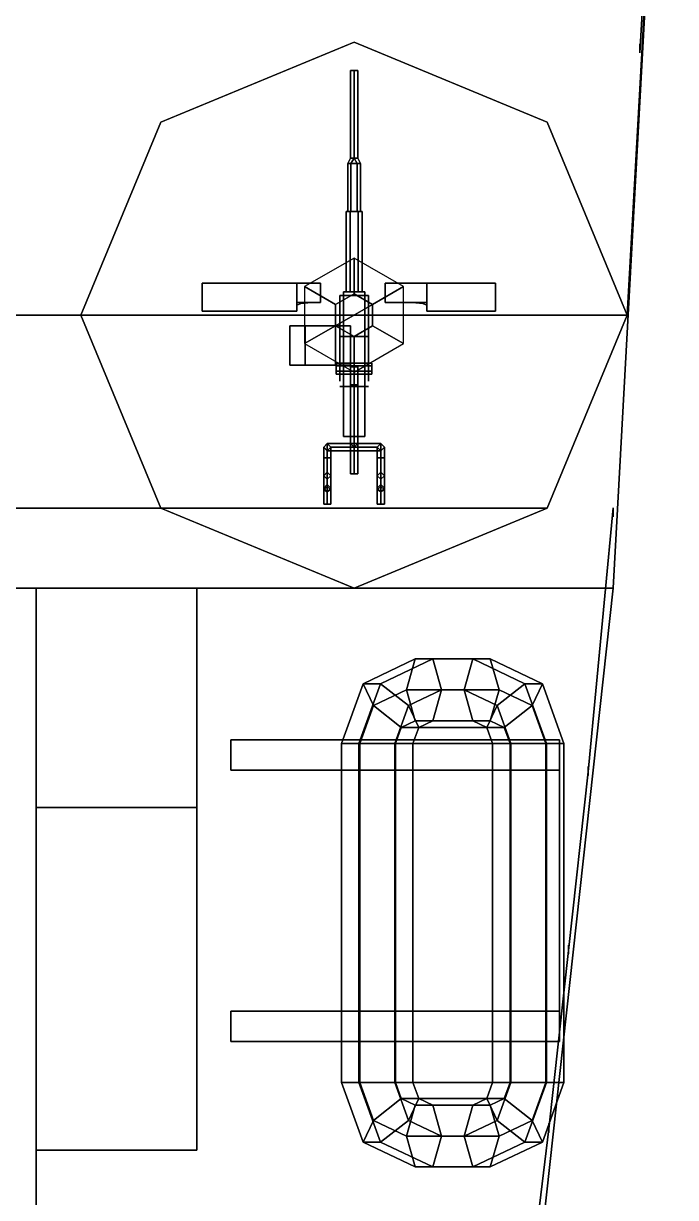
# Model space of a CAD drawing. Header units: millimetres. Extents: x -3.6 to 3.6, y -24.4 to 42.3.
# Drawn here: x -0.07 to 3.58, y -17.62 to -11.05 of the extents above; entities that cross this region are included whole.
import ezdxf

# ---------------------------------------------------------------- set-up
doc = ezdxf.new("R2010")
doc.units = ezdxf.units.MM
for name, color, linetype in [('boats', 1, 'Continuous'), ('gun', 1, 'Continuous'), ('railings', 6, 'Continuous'), ('sleeve', 5, 'Continuous'), ('turret', 2, 'Continuous')]:
    doc.layers.add(name, color=color, linetype=linetype)

msp = doc.modelspace()

# ---------------------------------------------------------------- linework, layer by layer
for points in [[(3.23, -14.21, -1.44), (-3.23, -14.21, -1.44), (-3.58, -7.84, -1.9), (3.58, -7.84, -1.9)], [(-3.58, -7.84, 4.07), (-3.31, -12.68, 4.07), (3.31, -12.68, 4.07), (3.58, -7.84, 4.07)], [(3.58, -7.84, 1.68), (3.23, -14.21, 1.68), (3.23, -14.21, -1.44), (3.58, -7.84, -1.9)], [(3.31, -12.68, 4.07), (3.3141, -12.68, 1.68), (3.58, -7.84, 1.68), (3.58, -7.84, 4.07)], [(1.78, -11.15, 4.07), (0.6981, -11.5981, 4.07), (0.6981, -11.5981, 5.07), (1.78, -11.15, 5.07)], [(0.6981, -11.5981, 4.07), (1.78, -11.15, 4.07), (1.78, -11.15, 5.07), (0.6981, -11.5981, 5.07)], [(2.8619, -11.5981, 4.07), (1.78, -11.15, 4.07), (1.78, -11.15, 5.07), (2.8619, -11.5981, 5.07)], [(1.78, -11.15, 4.07), (2.8619, -11.5981, 4.07), (2.8619, -11.5981, 5.07), (1.78, -11.15, 5.07)], [(0.6981, -11.5981, 4.07), (0.25, -12.68, 4.07), (0.25, -12.68, 5.07), (0.6981, -11.5981, 5.07)], [(0.25, -12.68, 4.07), (0.6981, -11.5981, 4.07), (0.6981, -11.5981, 5.07), (0.25, -12.68, 5.07)], [(3.31, -12.68, 4.07), (2.8619, -11.5981, 4.07), (2.8619, -11.5981, 5.07), (3.31, -12.68, 5.07)], [(2.8619, -11.5981, 4.07), (3.31, -12.68, 4.07), (3.31, -12.68, 5.07), (2.8619, -11.5981, 5.07)], [(1.6761, -12.62, 5.31), (1.78, -12.56, 5.31), (1.78, -12.36, 4.07), (1.5029, -12.52, 4.07)], [(1.78, -12.56, 5.31), (1.8839, -12.62, 5.31), (2.0571, -12.52, 4.07), (1.78, -12.36, 4.07)], [(1.6761, -12.74, 5.31), (1.6761, -12.62, 5.31), (1.5029, -12.52, 4.07), (1.5029, -12.84, 4.07)], [(1.8839, -12.62, 5.31), (1.8839, -12.74, 5.31), (2.0571, -12.84, 4.07), (2.0571, -12.52, 4.07)], [(-3.3141, -12.68, 1.68), (-3.23, -14.21, 1.68), (3.23, -14.21, 1.68), (3.3141, -12.68, 1.68)], [(-3.31, -12.68, 4.07), (-2.8619, -13.7619, 4.07), (2.8619, -13.7619, 4.07), (3.31, -12.68, 4.07)], [(0.6981, -13.7619, 4.07), (0.25, -12.68, 4.07), (0.25, -12.68, 5.07), (0.6981, -13.7619, 5.07)], [(0.25, -12.68, 4.07), (0.6981, -13.7619, 4.07), (0.6981, -13.7619, 5.07), (0.25, -12.68, 5.07)], [(3.31, -12.68, 1.68), (2.8619, -13.7619, 1.68), (2.8619, -13.7619, 5.07), (3.31, -12.68, 5.07)], [(2.8619, -13.7619, 1.68), (3.31, -12.68, 1.68), (3.31, -12.68, 5.07), (2.8619, -13.7619, 5.07)], [(1.78, -12.8, 5.31), (1.6761, -12.74, 5.31), (1.5029, -12.84, 4.07), (1.78, -13, 4.07)], [(1.8839, -12.74, 5.31), (1.78, -12.8, 5.31), (1.78, -13, 4.07), (2.0571, -12.84, 4.07)], [(-2.8619, -13.7619, 4.07), (-1.78, -14.21, 4.07), (1.78, -14.21, 4.07), (2.8619, -13.7619, 4.07)], [(1.78, -14.21, 4.07), (0.6981, -13.7619, 4.07), (0.6981, -13.7619, 5.07), (1.78, -14.21, 5.07)], [(0.6981, -13.7619, 4.07), (1.78, -14.21, 4.07), (1.78, -14.21, 5.07), (0.6981, -13.7619, 5.07)], [(2.8619, -13.7619, 1.68), (1.78, -14.21, 1.68), (1.78, -14.21, 5.07), (2.8619, -13.7619, 5.07)], [(1.78, -14.21, 1.68), (2.8619, -13.7619, 1.68), (2.8619, -13.7619, 5.07), (1.78, -14.21, 5.07)], [(-3.23, -14.21, 1.68), (-2.82, -17.95, 1.68), (2.82, -17.95, 1.68), (3.23, -14.21, 1.68)], [(0, -17.95, -1.04), (-2.82, -17.95, -0.71), (-3.23, -14.21, -1.44), (0, -14.21, -1.44)], [(-1.78, -14.21, 4.07), (-1.78, -14.21, 1.68), (1.78, -14.21, 1.68), (1.78, -14.21, 4.07)], [(2.82, -17.95, -0.71), (0, -17.95, -1.04), (0, -14.21, -1.44), (3.23, -14.21, -1.44)], [(0.9, -14.21, 4.07), (0.9, -15.44, 4.07), (0, -15.44, 4.07), (0, -14.21, 4.07)], [(0, -14.21, 4.07), (0, -15.44, 4.07), (0.9, -15.44, 4.07), (0.9, -14.21, 4.07)], [(3.23, -14.21, 1.68), (2.82, -17.95, 1.68), (2.82, -17.95, -0.71), (3.23, -14.21, -1.44)], [(2.93, -15.06, 4.07), (2.93, -15.23, 4.07), (1.09, -15.23, 5.09), (1.09, -15.06, 5.09)], [(1.09, -15.06, 5.09), (1.09, -15.23, 5.09), (2.93, -15.23, 4.07), (2.93, -15.06, 4.07)], [(1.09, -15.06, 5.09), (1.09, -15.23, 5.09), (1.09, -15.23, 1.68), (1.09, -15.06, 1.68)], [(1.09, -15.06, 1.68), (1.09, -15.23, 1.68), (1.09, -15.23, 5.09), (1.09, -15.06, 5.09)], [(2.93, -15.06, 4.07), (2.93, -15.23, 4.07), (2.93, -15.23, 1.68), (2.93, -15.06, 1.68)], [(2.93, -15.06, 1.68), (2.93, -15.23, 1.68), (2.93, -15.23, 4.07), (2.93, -15.06, 4.07)], [(2.93, -16.58, 3.9), (2.93, -16.58, 4.07), (2.93, -15.23, 4.07), (2.93, -15.23, 3.9)], [(2.93, -15.23, 3.9), (2.93, -15.23, 4.07), (2.93, -16.58, 4.07), (2.93, -16.58, 3.9)], [(0.9, -15.44, 4.07), (0.9, -17.36, 1.68), (0, -17.36, 1.68), (0, -15.44, 4.07)], [(0, -15.44, 4.07), (0, -17.36, 1.68), (0.9, -17.36, 1.68), (0.9, -15.44, 4.07)], [(1.09, -16.58, 1.68), (1.09, -16.75, 1.68), (1.09, -16.75, 5.09), (1.09, -16.58, 5.09)], [(1.09, -16.58, 5.09), (1.09, -16.75, 5.09), (1.09, -16.75, 1.68), (1.09, -16.58, 1.68)], [(1.09, -16.58, 5.09), (1.09, -16.75, 5.09), (2.93, -16.75, 4.07), (2.93, -16.58, 4.07)], [(2.93, -16.58, 4.07), (2.93, -16.75, 4.07), (1.09, -16.75, 5.09), (1.09, -16.58, 5.09)], [(2.93, -16.58, 1.68), (2.93, -16.75, 1.68), (2.93, -16.75, 4.07), (2.93, -16.58, 4.07)], [(2.93, -16.58, 4.07), (2.93, -16.75, 4.07), (2.93, -16.75, 1.68), (2.93, -16.58, 1.68)]]:
    msp.add_3dface(points)
at = {"layer": 'boats'}
for points in [[(1.8883, -14.8679, 4.655), (1.8304, -14.7454, 4.8022), (2.1223, -14.6068, 4.6385), (2.0733, -14.78, 4.5512)], [(1.8304, -14.7454, 4.8022), (1.9283, -14.7454, 4.9766), (2.2201, -14.6068, 4.8129), (2.1223, -14.6068, 4.6385)], [(1.9283, -14.7454, 4.9766), (2.084, -14.8679, 5.0039), (2.269, -14.78, 4.9001), (2.2201, -14.6068, 4.8129)], [(2.0733, -14.78, 4.5512), (2.1223, -14.6068, 4.6385), (2.445, -14.6068, 4.4574), (2.396, -14.78, 4.3702)], [(2.1223, -14.6068, 4.6385), (2.2201, -14.6068, 4.8129), (2.5428, -14.6068, 4.6319), (2.445, -14.6068, 4.4574)], [(2.2201, -14.6068, 4.8129), (2.269, -14.78, 4.9001), (2.5917, -14.78, 4.7191), (2.5428, -14.6068, 4.6319)], [(2.396, -14.78, 4.3702), (2.445, -14.6068, 4.4574), (2.7368, -14.7454, 4.2937), (2.5811, -14.8679, 4.2665)], [(2.445, -14.6068, 4.4574), (2.5428, -14.6068, 4.6319), (2.8346, -14.7454, 4.4682), (2.7368, -14.7454, 4.2937)], [(2.5428, -14.6068, 4.6319), (2.5917, -14.78, 4.7191), (2.7767, -14.8679, 4.6153), (2.8346, -14.7454, 4.4682)], [(1.8117, -15.08, 4.698), (1.7096, -15.08, 4.87), (1.8304, -14.7454, 4.8022), (1.8883, -14.8679, 4.655)], [(1.7096, -15.08, 4.87), (1.8074, -15.08, 5.0444), (1.9283, -14.7454, 4.9766), (1.8304, -14.7454, 4.8022)], [(1.8074, -15.08, 5.0444), (2.0074, -15.08, 5.0469), (2.084, -14.8679, 5.0039), (1.9283, -14.7454, 4.9766)], [(2.0441, -14.9903, 4.6823), (1.8883, -14.8679, 4.655), (2.0733, -14.78, 4.5512), (2.1223, -14.9532, 4.6385)], [(2.1223, -14.9532, 4.6385), (2.0733, -14.78, 4.5512), (2.396, -14.78, 4.3702), (2.445, -14.9532, 4.4574)], [(2.084, -14.8679, 5.0039), (2.1419, -14.9903, 4.8568), (2.2201, -14.9532, 4.8129), (2.269, -14.78, 4.9001)], [(2.269, -14.78, 4.9001), (2.2201, -14.9532, 4.8129), (2.5428, -14.9532, 4.6319), (2.5917, -14.78, 4.7191)], [(2.445, -14.9532, 4.4574), (2.396, -14.78, 4.3702), (2.5811, -14.8679, 4.2665), (2.5232, -14.9903, 4.4136)], [(2.5917, -14.78, 4.7191), (2.5428, -14.9532, 4.6319), (2.621, -14.9903, 4.588), (2.7767, -14.8679, 4.6153)], [(2.5811, -14.8679, 4.2665), (2.7368, -14.7454, 4.2937), (2.8577, -15.08, 4.2259), (2.6577, -15.08, 4.2235)], [(2.7368, -14.7454, 4.2937), (2.8346, -14.7454, 4.4682), (2.9555, -15.08, 4.4004), (2.8577, -15.08, 4.2259)], [(2.8346, -14.7454, 4.4682), (2.7767, -14.8679, 4.6153), (2.8534, -15.08, 4.5723), (2.9555, -15.08, 4.4004)], [(2.0117, -15.08, 4.7005), (1.8117, -15.08, 4.698), (1.8883, -14.8679, 4.655), (2.0441, -14.9903, 4.6823)], [(2.0074, -15.08, 5.0469), (2.1095, -15.08, 4.8749), (2.1419, -14.9903, 4.8568), (2.084, -14.8679, 5.0039)], [(2.5232, -14.9903, 4.4136), (2.5811, -14.8679, 4.2665), (2.6577, -15.08, 4.2235), (2.5555, -15.08, 4.3954)], [(2.7767, -14.8679, 4.6153), (2.621, -14.9903, 4.588), (2.6534, -15.08, 4.5698), (2.8534, -15.08, 4.5723)], [(2.1095, -15.08, 4.8749), (2.0117, -15.08, 4.7005), (2.0441, -14.9903, 4.6823), (2.1419, -14.9903, 4.8568)], [(2.5232, -14.9903, 4.4136), (2.0441, -14.9903, 4.6823), (2.0117, -15.08, 4.7005), (2.5555, -15.08, 4.3954)], [(2.5555, -15.08, 4.3954), (2.0117, -15.08, 4.7005), (2.0441, -14.9903, 4.6823), (2.5232, -14.9903, 4.4136)], [(2.1419, -14.9903, 4.8568), (2.0441, -14.9903, 4.6823), (2.1223, -14.9532, 4.6385), (2.2201, -14.9532, 4.8129)], [(2.445, -14.9532, 4.4574), (2.1223, -14.9532, 4.6385), (2.0441, -14.9903, 4.6823), (2.5232, -14.9903, 4.4136)], [(2.5232, -14.9903, 4.4136), (2.0441, -14.9903, 4.6823), (2.1223, -14.9532, 4.6385), (2.445, -14.9532, 4.4574)], [(2.2201, -14.9532, 4.8129), (2.1223, -14.9532, 4.6385), (2.445, -14.9532, 4.4574), (2.5428, -14.9532, 4.6319)], [(2.5428, -14.9532, 4.6319), (2.445, -14.9532, 4.4574), (2.5232, -14.9903, 4.4136), (2.621, -14.9903, 4.588)], [(2.621, -14.9903, 4.588), (2.5232, -14.9903, 4.4136), (2.5555, -15.08, 4.3954), (2.6534, -15.08, 4.5698)], [(1.7096, -16.98, 4.87), (1.8074, -16.98, 5.0444), (1.8074, -15.08, 5.0444), (1.7096, -15.08, 4.87)], [(1.8117, -16.98, 4.698), (1.7096, -16.98, 4.87), (1.7096, -15.08, 4.87), (1.8117, -15.08, 4.698)], [(1.8074, -16.98, 5.0444), (2.0074, -16.98, 5.0469), (2.0074, -15.08, 5.0469), (1.8074, -15.08, 5.0444)], [(2.0117, -16.98, 4.7005), (1.8117, -16.98, 4.698), (1.8117, -15.08, 4.698), (2.0117, -15.08, 4.7005)], [(2.0074, -16.98, 5.0469), (2.1095, -16.98, 4.8749), (2.1095, -15.08, 4.8749), (2.0074, -15.08, 5.0469)], [(2.1095, -16.98, 4.8749), (2.0117, -16.98, 4.7005), (2.0117, -15.08, 4.7005), (2.1095, -15.08, 4.8749)], [(2.5555, -15.08, 4.3954), (2.0117, -15.08, 4.7005), (2.0117, -16.98, 4.7005), (2.5555, -16.98, 4.3954)], [(2.5555, -16.98, 4.3954), (2.0117, -16.98, 4.7005), (2.0117, -15.08, 4.7005), (2.5555, -15.08, 4.3954)], [(2.5555, -16.98, 4.3954), (2.6534, -16.98, 4.5698), (2.6534, -15.08, 4.5698), (2.5555, -15.08, 4.3954)], [(2.6577, -16.98, 4.2235), (2.5555, -16.98, 4.3954), (2.5555, -15.08, 4.3954), (2.6577, -15.08, 4.2235)], [(2.6534, -16.98, 4.5698), (2.8534, -16.98, 4.5723), (2.8534, -15.08, 4.5723), (2.6534, -15.08, 4.5698)], [(2.8577, -16.98, 4.2259), (2.6577, -16.98, 4.2235), (2.6577, -15.08, 4.2235), (2.8577, -15.08, 4.2259)], [(2.8534, -16.98, 4.5723), (2.9555, -16.98, 4.4004), (2.9555, -15.08, 4.4004), (2.8534, -15.08, 4.5723)], [(2.9555, -16.98, 4.4004), (2.8577, -16.98, 4.2259), (2.8577, -15.08, 4.2259), (2.9555, -15.08, 4.4004)], [(1.8883, -17.1921, 4.655), (1.8304, -17.3146, 4.8022), (1.7096, -16.98, 4.87), (1.8117, -16.98, 4.698)], [(1.8304, -17.3146, 4.8022), (1.9283, -17.3146, 4.9766), (1.8074, -16.98, 5.0444), (1.7096, -16.98, 4.87)], [(1.9283, -17.3146, 4.9766), (2.084, -17.1921, 5.0039), (2.0074, -16.98, 5.0469), (1.8074, -16.98, 5.0444)], [(2.0441, -17.0697, 4.6823), (1.8883, -17.1921, 4.655), (1.8117, -16.98, 4.698), (2.0117, -16.98, 4.7005)], [(2.084, -17.1921, 5.0039), (2.1419, -17.0697, 4.8568), (2.1095, -16.98, 4.8749), (2.0074, -16.98, 5.0469)], [(2.1419, -17.0697, 4.8568), (2.0441, -17.0697, 4.6823), (2.0117, -16.98, 4.7005), (2.1095, -16.98, 4.8749)], [(2.5232, -17.0697, 4.4136), (2.0441, -17.0697, 4.6823), (2.0117, -16.98, 4.7005), (2.5555, -16.98, 4.3954)], [(2.5555, -16.98, 4.3954), (2.0117, -16.98, 4.7005), (2.0441, -17.0697, 4.6823), (2.5232, -17.0697, 4.4136)], [(2.5555, -16.98, 4.3954), (2.6577, -16.98, 4.2235), (2.5811, -17.1921, 4.2665), (2.5232, -17.0697, 4.4136)], [(2.6534, -16.98, 4.5698), (2.5555, -16.98, 4.3954), (2.5232, -17.0697, 4.4136), (2.621, -17.0697, 4.588)], [(2.6577, -16.98, 4.2235), (2.8577, -16.98, 4.2259), (2.7368, -17.3146, 4.2937), (2.5811, -17.1921, 4.2665)], [(2.8534, -16.98, 4.5723), (2.6534, -16.98, 4.5698), (2.621, -17.0697, 4.588), (2.7767, -17.1921, 4.6153)], [(2.8577, -16.98, 4.2259), (2.9555, -16.98, 4.4004), (2.8346, -17.3146, 4.4682), (2.7368, -17.3146, 4.2937)], [(2.9555, -16.98, 4.4004), (2.8534, -16.98, 4.5723), (2.7767, -17.1921, 4.6153), (2.8346, -17.3146, 4.4682)], [(2.1223, -17.1068, 4.6385), (2.0733, -17.28, 4.5512), (1.8883, -17.1921, 4.655), (2.0441, -17.0697, 4.6823)], [(2.2201, -17.1068, 4.8129), (2.1223, -17.1068, 4.6385), (2.0441, -17.0697, 4.6823), (2.1419, -17.0697, 4.8568)], [(2.5232, -17.0697, 4.4136), (2.0441, -17.0697, 4.6823), (2.1223, -17.1068, 4.6385), (2.445, -17.1068, 4.4574)], [(2.445, -17.1068, 4.4574), (2.1223, -17.1068, 4.6385), (2.0441, -17.0697, 4.6823), (2.5232, -17.0697, 4.4136)], [(2.269, -17.28, 4.9001), (2.2201, -17.1068, 4.8129), (2.1419, -17.0697, 4.8568), (2.084, -17.1921, 5.0039)], [(2.5232, -17.0697, 4.4136), (2.5811, -17.1921, 4.2665), (2.396, -17.28, 4.3702), (2.445, -17.1068, 4.4574)], [(2.621, -17.0697, 4.588), (2.5232, -17.0697, 4.4136), (2.445, -17.1068, 4.4574), (2.5428, -17.1068, 4.6319)], [(2.7767, -17.1921, 4.6153), (2.621, -17.0697, 4.588), (2.5428, -17.1068, 4.6319), (2.5917, -17.28, 4.7191)], [(2.0733, -17.28, 4.5512), (2.1223, -17.1068, 4.6385), (2.445, -17.1068, 4.4574), (2.396, -17.28, 4.3702)], [(2.1223, -17.1068, 4.6385), (2.2201, -17.1068, 4.8129), (2.5428, -17.1068, 4.6319), (2.445, -17.1068, 4.4574)], [(2.2201, -17.1068, 4.8129), (2.269, -17.28, 4.9001), (2.5917, -17.28, 4.7191), (2.5428, -17.1068, 4.6319)], [(2.0733, -17.28, 4.5512), (2.1223, -17.4532, 4.6385), (1.8304, -17.3146, 4.8022), (1.8883, -17.1921, 4.655)], [(2.2201, -17.4532, 4.8129), (2.269, -17.28, 4.9001), (2.084, -17.1921, 5.0039), (1.9283, -17.3146, 4.9766)], [(2.5811, -17.1921, 4.2665), (2.7368, -17.3146, 4.2937), (2.445, -17.4532, 4.4574), (2.396, -17.28, 4.3702)], [(2.8346, -17.3146, 4.4682), (2.7767, -17.1921, 4.6153), (2.5917, -17.28, 4.7191), (2.5428, -17.4532, 4.6319)], [(2.1223, -17.4532, 4.6385), (2.0733, -17.28, 4.5512), (2.396, -17.28, 4.3702), (2.445, -17.4532, 4.4574)], [(2.269, -17.28, 4.9001), (2.2201, -17.4532, 4.8129), (2.5428, -17.4532, 4.6319), (2.5917, -17.28, 4.7191)], [(2.1223, -17.4532, 4.6385), (2.2201, -17.4532, 4.8129), (1.9283, -17.3146, 4.9766), (1.8304, -17.3146, 4.8022)], [(2.7368, -17.3146, 4.2937), (2.8346, -17.3146, 4.4682), (2.5428, -17.4532, 4.6319), (2.445, -17.4532, 4.4574)], [(2.2201, -17.4532, 4.8129), (2.1223, -17.4532, 4.6385), (2.445, -17.4532, 4.4574), (2.5428, -17.4532, 4.6319)]]:
    msp.add_3dface(points, dxfattribs=at)
at = {"layer": 'gun'}
for points in [[(1.76, -11.31, 5.54), (1.78, -11.31, 5.52), (1.78, -11.8, 5.52), (1.76, -11.8, 5.54)], [(1.78, -11.31, 5.56), (1.76, -11.31, 5.54), (1.76, -11.8, 5.54), (1.78, -11.8, 5.56)], [(1.8, -11.31, 5.54), (1.78, -11.31, 5.52), (1.76, -11.31, 5.54), (1.78, -11.31, 5.56)], [(1.78, -11.31, 5.52), (1.8, -11.31, 5.54), (1.8, -11.8, 5.54), (1.78, -11.8, 5.52)], [(1.8, -11.31, 5.54), (1.78, -11.31, 5.56), (1.78, -11.8, 5.56), (1.8, -11.8, 5.54)]]:
    msp.add_3dface(points, dxfattribs=at)
at = {"layer": 'railings'}
for points in [[(3.44, -10.19, 5.07), (3.44, -10.19, 5.12), (3.38, -11.21, 5.12), (3.38, -11.21, 5.07)], [(3.38, -11.21, 5.07), (3.38, -11.21, 5.12), (3.44, -10.19, 5.12), (3.44, -10.19, 5.07)], [(3.38, -11.16, 5.07), (3.38, -11.21, 5.07), (3.38, -11.21, 4.07), (3.38, -11.16, 4.07)], [(3.38, -11.16, 4.07), (3.38, -11.21, 4.07), (3.38, -11.21, 5.07), (3.38, -11.16, 5.07)], [(3.23, -13.76, 2.68), (3.23, -13.76, 2.73), (3.09, -15.24, 2.73), (3.09, -15.24, 2.68)], [(3.09, -15.24, 2.68), (3.09, -15.24, 2.73), (3.23, -13.76, 2.73), (3.23, -13.76, 2.68)], [(3.23, -13.76, 2.68), (3.23, -13.81, 2.68), (3.23, -13.81, 1.68), (3.23, -13.76, 1.68)], [(3.23, -13.76, 1.68), (3.23, -13.81, 1.68), (3.23, -13.81, 2.68), (3.23, -13.76, 2.68)], [(0, -14.21, 5.07), (0, -14.26, 5.07), (0, -14.26, 4.07), (0, -14.21, 4.07)], [(0, -14.21, 4.07), (0, -14.26, 4.07), (0, -14.26, 5.07), (0, -14.21, 5.07)], [(0.9, -14.21, 5.07), (0.9, -14.26, 5.07), (0.9, -14.26, 4.07), (0.9, -14.21, 4.07)], [(0.9, -14.21, 4.07), (0.9, -14.26, 4.07), (0.9, -14.26, 5.07), (0.9, -14.21, 5.07)], [(0, -14.26, 5.02), (0, -14.26, 5.07), (0, -15.44, 5.07), (0, -15.44, 5.02)], [(0, -15.44, 5.02), (0, -15.44, 5.07), (0, -14.26, 5.07), (0, -14.26, 5.02)], [(0.9, -14.26, 5.02), (0.9, -14.26, 5.07), (0.9, -15.44, 5.07), (0.9, -15.44, 5.02)], [(0.9, -15.44, 5.02), (0.9, -15.44, 5.07), (0.9, -14.26, 5.07), (0.9, -14.26, 5.02)], [(3.09, -15.24, 2.68), (3.09, -15.24, 2.73), (2.98, -16.24, 2.73), (2.98, -16.24, 2.68)], [(2.98, -16.24, 2.68), (2.98, -16.24, 2.73), (3.09, -15.24, 2.73), (3.09, -15.24, 2.68)], [(3.09, -15.21, 1.68), (3.09, -15.26, 1.68), (3.09, -15.26, 2.68), (3.09, -15.21, 2.68)], [(3.09, -15.21, 2.68), (3.09, -15.26, 2.68), (3.09, -15.26, 1.68), (3.09, -15.21, 1.68)], [(0, -15.44, 4.07), (0, -15.49, 4.0078), (0, -15.49, 5.07), (0, -15.44, 5.07)], [(0, -15.44, 5.07), (0, -15.49, 5.07), (0, -15.49, 4.0078), (0, -15.44, 4.07)], [(0.9, -15.44, 5.07), (0.9, -15.49, 5.07), (0.9, -15.49, 4.0078), (0.9, -15.44, 4.07)], [(0.9, -15.44, 4.07), (0.9, -15.49, 4.0078), (0.9, -15.49, 5.07), (0.9, -15.44, 5.07)], [(0, -17.31, 2.63), (0, -17.31, 2.68), (0, -15.49, 5.07), (0, -15.49, 5.02)], [(0, -15.49, 5.02), (0, -15.49, 5.07), (0, -17.31, 2.68), (0, -17.31, 2.63)], [(0.9, -15.49, 5.02), (0.9, -15.49, 5.07), (0.9, -17.31, 2.68), (0.9, -17.31, 2.63)], [(0.9, -17.31, 2.63), (0.9, -17.31, 2.68), (0.9, -15.49, 5.07), (0.9, -15.49, 5.02)], [(2.87, -17.24, 2.68), (2.87, -17.24, 2.73), (2.98, -16.24, 2.73), (2.98, -16.24, 2.68)], [(2.98, -16.24, 2.68), (2.98, -16.24, 2.73), (2.87, -17.24, 2.73), (2.87, -17.24, 2.68)], [(2.98, -16.21, 1.68), (2.98, -16.26, 1.68), (2.98, -16.26, 2.68), (2.98, -16.21, 2.68)], [(2.98, -16.21, 2.68), (2.98, -16.26, 2.68), (2.98, -16.26, 1.68), (2.98, -16.21, 1.68)], [(0, -16.27, 4), (0, -16.32, 3.93), (0, -16.32, 2.9746), (0, -16.27, 3.0368)], [(0, -16.27, 3.0368), (0, -16.32, 2.9746), (0, -16.32, 3.93), (0, -16.27, 4)], [(0.9, -16.27, 3.0368), (0.9, -16.32, 2.9746), (0.9, -16.32, 3.93), (0.9, -16.27, 4)], [(0.9, -16.27, 4), (0.9, -16.32, 3.93), (0.9, -16.32, 2.9746), (0.9, -16.27, 3.0368)], [(2.87, -17.21, 2.68), (2.87, -17.26, 2.68), (2.87, -17.26, 1.68), (2.87, -17.21, 1.68)], [(2.87, -17.21, 1.68), (2.87, -17.26, 1.68), (2.87, -17.26, 2.68), (2.87, -17.21, 2.68)], [(2.87, -17.24, 2.68), (2.87, -17.24, 2.73), (2.75, -18.24, 2.73), (2.75, -18.24, 2.68)], [(2.75, -18.24, 2.68), (2.75, -18.24, 2.73), (2.87, -17.24, 2.73), (2.87, -17.24, 2.68)], [(0, -17.31, 2.68), (0, -17.36, 2.68), (0, -17.36, 1.68), (0, -17.31, 1.7422)], [(0, -17.31, 1.7422), (0, -17.36, 1.68), (0, -17.36, 2.68), (0, -17.31, 2.68)], [(0.9, -17.31, 1.7422), (0.9, -17.36, 1.68), (0.9, -17.36, 2.68), (0.9, -17.31, 2.68)], [(0.9, -17.31, 2.68), (0.9, -17.36, 2.68), (0.9, -17.36, 1.68), (0.9, -17.31, 1.7422)]]:
    msp.add_3dface(points, dxfattribs=at)
at = {"layer": 'sleeve'}
for points in [[(1.76, -11.8, 5.54), (1.78, -11.8, 5.52), (1.7625, -11.83, 5.5097), (1.745, -11.83, 5.54)], [(1.78, -11.8, 5.56), (1.76, -11.8, 5.54), (1.745, -11.83, 5.54), (1.7625, -11.83, 5.5703)], [(1.745, -11.83, 5.54), (1.7625, -11.83, 5.5097), (1.7625, -12.1, 5.5097), (1.745, -12.1, 5.54)], [(1.7625, -11.83, 5.5703), (1.745, -11.83, 5.54), (1.745, -12.1, 5.54), (1.7625, -12.1, 5.5703)], [(1.78, -11.8, 5.52), (1.78, -11.8, 5.52), (1.7975, -11.83, 5.5097), (1.7625, -11.83, 5.5097)], [(1.78, -11.8, 5.56), (1.78, -11.8, 5.56), (1.7625, -11.83, 5.5703), (1.7975, -11.83, 5.5703)], [(1.7625, -11.83, 5.5097), (1.7975, -11.83, 5.5097), (1.7975, -12.1, 5.5097), (1.7625, -12.1, 5.5097)], [(1.7975, -11.83, 5.5703), (1.7625, -11.83, 5.5703), (1.7625, -12.1, 5.5703), (1.7975, -12.1, 5.5703)], [(1.78, -11.8, 5.52), (1.8, -11.8, 5.54), (1.815, -11.83, 5.54), (1.7975, -11.83, 5.5097)], [(1.8, -11.8, 5.54), (1.78, -11.8, 5.56), (1.7975, -11.83, 5.5703), (1.815, -11.83, 5.54)], [(1.7975, -11.83, 5.5097), (1.815, -11.83, 5.54), (1.815, -12.1, 5.54), (1.7975, -12.1, 5.5097)], [(1.815, -11.83, 5.54), (1.7975, -11.83, 5.5703), (1.7975, -12.1, 5.5703), (1.815, -12.1, 5.54)], [(1.735, -12.1, 5.54), (1.7575, -12.1, 5.501), (1.7575, -12.55, 5.501), (1.735, -12.55, 5.54)], [(1.7575, -12.1, 5.579), (1.735, -12.1, 5.54), (1.735, -12.55, 5.54), (1.7575, -12.55, 5.579)], [(1.8025, -12.1, 5.501), (1.7575, -12.1, 5.501), (1.735, -12.1, 5.54), (1.825, -12.1, 5.54)], [(1.825, -12.1, 5.54), (1.735, -12.1, 5.54), (1.7575, -12.1, 5.579), (1.8025, -12.1, 5.579)], [(1.7575, -12.1, 5.501), (1.8025, -12.1, 5.501), (1.8025, -12.55, 5.501), (1.7575, -12.55, 5.501)], [(1.8025, -12.1, 5.579), (1.7575, -12.1, 5.579), (1.7575, -12.55, 5.579), (1.8025, -12.55, 5.579)], [(1.8025, -12.1, 5.501), (1.825, -12.1, 5.54), (1.825, -12.55, 5.54), (1.8025, -12.55, 5.501)], [(1.825, -12.1, 5.54), (1.8025, -12.1, 5.579), (1.8025, -12.55, 5.579), (1.825, -12.55, 5.54)], [(1.72, -12.55, 5.61), (1.72, -12.55, 5.49), (1.72, -13.36, 5.49), (1.72, -13.36, 5.61)], [(1.72, -12.55, 5.49), (1.84, -12.55, 5.49), (1.84, -13.36, 5.49), (1.72, -13.36, 5.49)], [(1.72, -13.36, 5.61), (1.84, -13.36, 5.61), (1.84, -12.55, 5.61), (1.72, -12.55, 5.61)], [(1.84, -12.55, 5.61), (1.84, -12.55, 5.49), (1.72, -12.55, 5.49), (1.72, -12.55, 5.61)], [(1.84, -13.36, 5.61), (1.84, -13.36, 5.49), (1.84, -12.55, 5.49), (1.84, -12.55, 5.61)], [(1.675, -12.74, 5.5228), (1.505, -12.74, 5.5228), (1.42, -12.74, 5.67), (1.76, -12.74, 5.67)], [(1.42, -12.74, 5.67), (1.505, -12.74, 5.5228), (1.505, -12.96, 5.5228), (1.42, -12.96, 5.67)], [(1.76, -12.74, 5.67), (1.42, -12.74, 5.67), (1.505, -12.74, 5.8172), (1.675, -12.74, 5.8172)], [(1.505, -12.74, 5.8172), (1.42, -12.74, 5.67), (1.42, -12.96, 5.67), (1.505, -12.96, 5.8172)], [(1.675, -12.74, 5.8172), (1.505, -12.74, 5.8172), (1.505, -12.96, 5.8172), (1.675, -12.96, 5.8172)], [(1.505, -12.74, 5.5228), (1.675, -12.74, 5.5228), (1.675, -12.96, 5.5228), (1.505, -12.96, 5.5228)], [(1.675, -12.74, 5.5228), (1.76, -12.74, 5.67), (1.76, -12.96, 5.67), (1.675, -12.96, 5.5228)], [(1.76, -12.74, 5.67), (1.675, -12.74, 5.8172), (1.675, -12.96, 5.8172), (1.76, -12.96, 5.67)], [(1.505, -12.96, 5.5228), (1.675, -12.96, 5.5228), (1.76, -12.96, 5.67), (1.42, -12.96, 5.67)], [(1.42, -12.96, 5.67), (1.76, -12.96, 5.67), (1.675, -12.96, 5.8172), (1.505, -12.96, 5.8172)], [(1.88, -12.95, 5.53), (1.88, -12.965, 5.504), (1.68, -12.965, 5.504), (1.68, -12.95, 5.53)], [(1.88, -12.965, 5.556), (1.88, -12.95, 5.53), (1.68, -12.95, 5.53), (1.68, -12.965, 5.556)], [(1.68, -13.01, 5.53), (1.68, -12.95, 5.53), (1.68, -12.965, 5.504), (1.68, -12.995, 5.504)], [(1.68, -12.995, 5.556), (1.68, -12.965, 5.556), (1.68, -12.95, 5.53), (1.68, -13.01, 5.53)], [(1.88, -12.995, 5.504), (1.88, -12.965, 5.504), (1.88, -12.95, 5.53), (1.88, -13.01, 5.53)], [(1.88, -13.01, 5.53), (1.88, -12.95, 5.53), (1.88, -12.965, 5.556), (1.88, -12.995, 5.556)], [(1.88, -12.965, 5.504), (1.88, -12.995, 5.504), (1.68, -12.995, 5.504), (1.68, -12.965, 5.504)], [(1.88, -12.995, 5.556), (1.88, -12.965, 5.556), (1.68, -12.965, 5.556), (1.68, -12.995, 5.556)], [(1.88, -12.995, 5.504), (1.88, -13.01, 5.53), (1.68, -13.01, 5.53), (1.68, -12.995, 5.504)], [(1.88, -13.01, 5.53), (1.88, -12.995, 5.556), (1.68, -12.995, 5.556), (1.68, -13.01, 5.53)], [(1.76, -12.97, 5.47), (1.78, -12.97, 5.45), (1.78, -13.42, 5.45), (1.76, -13.4, 5.47)], [(1.78, -12.97, 5.49), (1.76, -12.97, 5.47), (1.76, -13.4, 5.47), (1.78, -13.42, 5.49)], [(1.78, -12.97, 5.45), (1.8, -12.97, 5.47), (1.8, -13.4, 5.47), (1.78, -13.42, 5.45)], [(1.8, -12.97, 5.47), (1.78, -12.97, 5.49), (1.78, -13.42, 5.49), (1.8, -13.4, 5.47)], [(1.74, -13.08, 5.8907), (1.7, -13.08, 5.96), (1.86, -13.08, 5.96), (1.82, -13.08, 5.8907)], [(1.82, -13.08, 5.8907), (1.86, -13.08, 5.96), (1.7, -13.08, 5.96), (1.74, -13.08, 5.8907)], [(1.86, -13.08, 5.96), (1.82, -13.08, 6.0293), (1.74, -13.08, 6.0293), (1.7, -13.08, 5.96)], [(1.7, -13.08, 5.96), (1.74, -13.08, 6.0293), (1.82, -13.08, 6.0293), (1.86, -13.08, 5.96)], [(1.78, -13.07, 5.88), (1.76, -13.07, 5.86), (1.76, -13.57, 5.86), (1.78, -13.57, 5.88)], [(1.76, -13.07, 5.86), (1.78, -13.07, 5.84), (1.78, -13.57, 5.84), (1.76, -13.57, 5.86)], [(1.8, -13.07, 5.86), (1.78, -13.07, 5.84), (1.76, -13.07, 5.86), (1.78, -13.07, 5.88)], [(1.8, -13.07, 5.86), (1.78, -13.07, 5.88), (1.78, -13.57, 5.88), (1.8, -13.57, 5.86)], [(1.78, -13.07, 5.84), (1.8, -13.07, 5.86), (1.8, -13.57, 5.86), (1.78, -13.57, 5.84)], [(1.78, -13.17, 5.61), (1.78, -13.32, 5.85), (1.78, -13.22, 5.85), (1.78, -13.08, 5.61)], [(1.78, -13.08, 5.61), (1.78, -13.22, 5.85), (1.78, -13.32, 5.85), (1.78, -13.17, 5.61)], [(1.63, -13.4, 5.47), (1.61, -13.42, 5.45), (1.61, -13.42, 5.65), (1.63, -13.4, 5.67)], [(1.63, -13.4, 5.67), (1.61, -13.42, 5.65), (1.61, -13.48, 5.71), (1.63, -13.48, 5.73)], [(1.61, -13.42, 5.45), (1.63, -13.44, 5.47), (1.63, -13.44, 5.63), (1.61, -13.42, 5.65)], [(1.61, -13.42, 5.65), (1.63, -13.44, 5.63), (1.63, -13.48, 5.69), (1.61, -13.48, 5.71)], [(1.65, -13.42, 5.45), (1.63, -13.4, 5.47), (1.93, -13.4, 5.47), (1.91, -13.42, 5.45)], [(1.63, -13.4, 5.47), (1.65, -13.42, 5.49), (1.91, -13.42, 5.49), (1.93, -13.4, 5.47)], [(1.65, -13.42, 5.45), (1.63, -13.4, 5.47), (1.63, -13.4, 5.67), (1.65, -13.42, 5.65)], [(1.65, -13.42, 5.65), (1.63, -13.4, 5.67), (1.63, -13.48, 5.73), (1.65, -13.48, 5.71)], [(1.63, -13.44, 5.47), (1.65, -13.42, 5.45), (1.91, -13.42, 5.45), (1.93, -13.44, 5.47)], [(1.65, -13.42, 5.49), (1.63, -13.44, 5.47), (1.93, -13.44, 5.47), (1.91, -13.42, 5.49)], [(1.63, -13.44, 5.47), (1.65, -13.42, 5.45), (1.65, -13.42, 5.65), (1.63, -13.44, 5.63)], [(1.63, -13.44, 5.63), (1.65, -13.42, 5.65), (1.65, -13.48, 5.71), (1.63, -13.48, 5.69)], [(1.72, -13.36, 5.49), (1.84, -13.36, 5.49), (1.84, -13.36, 5.61), (1.72, -13.36, 5.61)], [(1.93, -13.4, 5.47), (1.91, -13.42, 5.45), (1.91, -13.42, 5.65), (1.93, -13.4, 5.67)], [(1.93, -13.4, 5.67), (1.91, -13.42, 5.65), (1.91, -13.48, 5.71), (1.93, -13.48, 5.73)], [(1.91, -13.42, 5.45), (1.93, -13.44, 5.47), (1.93, -13.44, 5.63), (1.91, -13.42, 5.65)], [(1.91, -13.42, 5.65), (1.93, -13.44, 5.63), (1.93, -13.48, 5.69), (1.91, -13.48, 5.71)], [(1.95, -13.42, 5.45), (1.93, -13.4, 5.47), (1.93, -13.4, 5.67), (1.95, -13.42, 5.65)], [(1.95, -13.42, 5.65), (1.93, -13.4, 5.67), (1.93, -13.48, 5.73), (1.95, -13.48, 5.71)], [(1.93, -13.44, 5.47), (1.95, -13.42, 5.45), (1.95, -13.42, 5.65), (1.93, -13.44, 5.63)], [(1.93, -13.44, 5.63), (1.95, -13.42, 5.65), (1.95, -13.48, 5.71), (1.93, -13.48, 5.69)], [(1.61, -13.48, 5.71), (1.63, -13.48, 5.69), (1.63, -13.56, 5.69), (1.61, -13.58, 5.71)], [(1.63, -13.48, 5.73), (1.61, -13.48, 5.71), (1.61, -13.58, 5.71), (1.63, -13.56, 5.73)], [(1.63, -13.48, 5.69), (1.65, -13.48, 5.71), (1.65, -13.58, 5.71), (1.63, -13.56, 5.69)], [(1.65, -13.48, 5.71), (1.63, -13.48, 5.73), (1.63, -13.56, 5.73), (1.65, -13.58, 5.71)], [(1.91, -13.48, 5.71), (1.93, -13.48, 5.69), (1.93, -13.56, 5.69), (1.91, -13.58, 5.71)], [(1.93, -13.48, 5.73), (1.91, -13.48, 5.71), (1.91, -13.58, 5.71), (1.93, -13.56, 5.73)], [(1.93, -13.48, 5.69), (1.95, -13.48, 5.71), (1.95, -13.58, 5.71), (1.93, -13.56, 5.69)], [(1.95, -13.48, 5.71), (1.93, -13.48, 5.73), (1.93, -13.56, 5.73), (1.95, -13.58, 5.71)], [(1.63, -13.56, 5.78), (1.61, -13.58, 5.76), (1.61, -13.65, 5.81), (1.63, -13.63, 5.83)], [(1.63, -13.64, 5.57), (1.61, -13.66, 5.6), (1.61, -13.58, 5.65), (1.63, -13.56, 5.63)], [(1.63, -13.56, 5.63), (1.61, -13.58, 5.65), (1.61, -13.58, 5.76), (1.63, -13.56, 5.78)], [(1.61, -13.58, 5.76), (1.63, -13.6, 5.74), (1.63, -13.67, 5.79), (1.61, -13.65, 5.81)], [(1.61, -13.66, 5.6), (1.63, -13.67, 5.62), (1.63, -13.6, 5.67), (1.61, -13.58, 5.65)], [(1.61, -13.58, 5.65), (1.63, -13.6, 5.67), (1.63, -13.6, 5.74), (1.61, -13.58, 5.76)], [(1.65, -13.58, 5.76), (1.63, -13.56, 5.78), (1.63, -13.63, 5.83), (1.65, -13.65, 5.81)], [(1.65, -13.66, 5.6), (1.63, -13.64, 5.57), (1.63, -13.56, 5.63), (1.65, -13.58, 5.65)], [(1.65, -13.58, 5.65), (1.63, -13.56, 5.63), (1.63, -13.56, 5.78), (1.65, -13.58, 5.76)], [(1.63, -13.6, 5.74), (1.65, -13.58, 5.76), (1.65, -13.65, 5.81), (1.63, -13.67, 5.79)], [(1.63, -13.67, 5.62), (1.65, -13.66, 5.6), (1.65, -13.58, 5.65), (1.63, -13.6, 5.67)], [(1.63, -13.6, 5.67), (1.65, -13.58, 5.65), (1.65, -13.58, 5.76), (1.63, -13.6, 5.74)], [(1.78, -13.57, 5.88), (1.76, -13.57, 5.86), (1.78, -13.57, 5.84), (1.8, -13.57, 5.86)], [(1.93, -13.56, 5.78), (1.91, -13.58, 5.76), (1.91, -13.65, 5.81), (1.93, -13.63, 5.83)], [(1.93, -13.64, 5.57), (1.91, -13.66, 5.6), (1.91, -13.58, 5.65), (1.93, -13.56, 5.63)], [(1.93, -13.56, 5.63), (1.91, -13.58, 5.65), (1.91, -13.58, 5.76), (1.93, -13.56, 5.78)], [(1.91, -13.58, 5.76), (1.93, -13.6, 5.74), (1.93, -13.67, 5.79), (1.91, -13.65, 5.81)], [(1.91, -13.66, 5.6), (1.93, -13.67, 5.62), (1.93, -13.6, 5.67), (1.91, -13.58, 5.65)], [(1.91, -13.58, 5.65), (1.93, -13.6, 5.67), (1.93, -13.6, 5.74), (1.91, -13.58, 5.76)], [(1.95, -13.58, 5.76), (1.93, -13.56, 5.78), (1.93, -13.63, 5.83), (1.95, -13.65, 5.81)], [(1.95, -13.66, 5.6), (1.93, -13.64, 5.57), (1.93, -13.56, 5.63), (1.95, -13.58, 5.65)], [(1.95, -13.58, 5.65), (1.93, -13.56, 5.63), (1.93, -13.56, 5.78), (1.95, -13.58, 5.76)], [(1.93, -13.6, 5.74), (1.95, -13.58, 5.76), (1.95, -13.65, 5.81), (1.93, -13.67, 5.79)], [(1.93, -13.67, 5.62), (1.95, -13.66, 5.6), (1.95, -13.58, 5.65), (1.93, -13.6, 5.67)], [(1.93, -13.6, 5.67), (1.95, -13.58, 5.65), (1.95, -13.58, 5.76), (1.93, -13.6, 5.74)], [(1.61, -13.74, 5.81), (1.63, -13.74, 5.83), (1.63, -13.63, 5.83), (1.61, -13.65, 5.81)], [(1.63, -13.64, 5.57), (1.65, -13.66, 5.6), (1.63, -13.67, 5.62), (1.61, -13.66, 5.6)], [(1.63, -13.74, 5.79), (1.61, -13.74, 5.81), (1.61, -13.65, 5.81), (1.63, -13.67, 5.79)], [(1.63, -13.74, 5.83), (1.65, -13.74, 5.81), (1.65, -13.65, 5.81), (1.63, -13.63, 5.83)], [(1.65, -13.74, 5.81), (1.63, -13.74, 5.79), (1.63, -13.67, 5.79), (1.65, -13.65, 5.81)], [(1.91, -13.74, 5.81), (1.93, -13.74, 5.83), (1.93, -13.63, 5.83), (1.91, -13.65, 5.81)], [(1.93, -13.64, 5.57), (1.95, -13.66, 5.6), (1.93, -13.67, 5.62), (1.91, -13.66, 5.6)], [(1.93, -13.74, 5.79), (1.91, -13.74, 5.81), (1.91, -13.65, 5.81), (1.93, -13.67, 5.79)], [(1.93, -13.74, 5.83), (1.95, -13.74, 5.81), (1.95, -13.65, 5.81), (1.93, -13.63, 5.83)], [(1.95, -13.74, 5.81), (1.93, -13.74, 5.79), (1.93, -13.67, 5.79), (1.95, -13.65, 5.81)], [(1.63, -13.74, 5.79), (1.65, -13.74, 5.81), (1.63, -13.74, 5.83), (1.61, -13.74, 5.81)], [(1.93, -13.74, 5.79), (1.95, -13.74, 5.81), (1.93, -13.74, 5.83), (1.91, -13.74, 5.81)]]:
    msp.add_3dface(points, dxfattribs=at)
at = {"layer": 'turret'}
for points in [[(1.46, -12.5014, 5.1976), (1.46, -12.658, 6.0856), (0.9292, -12.658, 6.0856), (0.9292, -12.5014, 5.1976)], [(0.9292, -12.5014, 5.1976), (0.9292, -12.658, 6.0856), (1.46, -12.658, 6.0856), (1.46, -12.5014, 5.1976)], [(1.5909, -12.5014, 5.1976), (1.5909, -12.61, 5.8135), (1.46, -12.61, 5.8135), (1.46, -12.5014, 5.1976)], [(1.46, -12.5014, 5.1976), (1.46, -12.61, 5.8135), (1.5909, -12.61, 5.8135), (1.5909, -12.5014, 5.1976)], [(1.78, -12.56, 5.31), (1.6761, -12.62, 5.31), (1.6761, -12.62, 5.41), (1.78, -12.56, 5.41)], [(1.78, -12.56, 5.41), (1.6761, -12.62, 5.41), (1.6761, -12.74, 5.41), (1.8839, -12.62, 5.41)], [(1.8839, -12.62, 5.31), (1.78, -12.56, 5.31), (1.78, -12.56, 5.41), (1.8839, -12.62, 5.41)], [(1.9545, -12.5014, 5.1976), (1.9545, -12.61, 5.8135), (2.1872, -12.61, 5.8135), (2.1872, -12.5014, 5.1976)], [(2.1872, -12.5014, 5.1976), (2.1872, -12.61, 5.8135), (1.9545, -12.61, 5.8135), (1.9545, -12.5014, 5.1976)], [(2.1872, -12.5014, 5.1976), (2.1872, -12.658, 6.0856), (2.5726, -12.658, 6.0856), (2.5726, -12.5014, 5.1976)], [(2.5726, -12.5014, 5.1976), (2.5726, -12.658, 6.0856), (2.1872, -12.658, 6.0856), (2.1872, -12.5014, 5.1976)], [(1.54, -12.61, 5.8135), (1.4818, -12.6151, 5.8421), (1.46, -12.6252, 5.8994), (1.46, -12.61, 5.8135)], [(1.46, -12.61, 5.8135), (1.46, -12.6252, 5.8994), (1.4818, -12.6151, 5.8421), (1.54, -12.61, 5.8135)], [(1.6761, -12.62, 5.31), (1.6761, -12.74, 5.31), (1.6761, -12.74, 5.41), (1.6761, -12.62, 5.41)], [(1.8839, -12.62, 5.41), (1.6761, -12.74, 5.41), (1.78, -12.8, 5.41), (1.8839, -12.74, 5.41)], [(1.86, -12.8, 5.41), (1.86, -12.57, 5.41), (1.7, -12.57, 5.41), (1.7, -12.8, 5.41)], [(1.7, -12.8, 5.41), (1.7, -12.57, 5.41), (1.86, -12.57, 5.41), (1.86, -12.8, 5.41)], [(1.7, -12.81, 5.43), (1.7, -12.62, 5.5), (1.7, -12.57, 5.41), (1.7, -12.8, 5.41)], [(1.7, -12.8, 5.41), (1.7, -12.57, 5.41), (1.7, -12.62, 5.5), (1.7, -12.81, 5.43)], [(1.7, -12.81, 5.43), (1.7, -12.62, 5.5), (1.7, -12.91, 5.55), (1.7, -12.93, 5.49)], [(1.7, -12.93, 5.49), (1.7, -12.91, 5.55), (1.7, -12.62, 5.5), (1.7, -12.81, 5.43)], [(1.86, -12.8, 5.41), (1.86, -12.57, 5.41), (1.86, -12.62, 5.5), (1.86, -12.81, 5.43)], [(1.86, -12.81, 5.43), (1.86, -12.62, 5.5), (1.86, -12.57, 5.41), (1.86, -12.8, 5.41)], [(1.86, -12.81, 5.43), (1.86, -12.62, 5.5), (1.86, -12.91, 5.55), (1.86, -12.93, 5.49)], [(1.86, -12.93, 5.49), (1.86, -12.91, 5.55), (1.86, -12.62, 5.5), (1.86, -12.81, 5.43)], [(1.8839, -12.74, 5.31), (1.8839, -12.62, 5.31), (1.8839, -12.62, 5.41), (1.8839, -12.74, 5.41)], [(2.1872, -12.61, 5.8135), (2.1872, -12.6252, 5.8994), (2.1654, -12.6151, 5.8421), (2.1072, -12.61, 5.8135)], [(2.1072, -12.61, 5.8135), (2.1654, -12.6151, 5.8421), (2.1872, -12.6252, 5.8994), (2.1872, -12.61, 5.8135)], [(1.6761, -12.74, 5.31), (1.78, -12.8, 5.31), (1.78, -12.8, 5.41), (1.6761, -12.74, 5.41)], [(1.78, -12.8, 5.31), (1.8839, -12.74, 5.31), (1.8839, -12.74, 5.41), (1.78, -12.8, 5.41)], [(1.7, -13, 5.47), (1.7, -12.98, 5.6), (1.7, -12.91, 5.55), (1.7, -12.93, 5.49)], [(1.7, -12.93, 5.49), (1.7, -12.91, 5.55), (1.7, -12.98, 5.6), (1.7, -13, 5.47)], [(1.86, -12.93, 5.49), (1.86, -12.91, 5.55), (1.86, -12.98, 5.6), (1.86, -13, 5.47)], [(1.86, -13, 5.47), (1.86, -12.98, 5.6), (1.86, -12.91, 5.55), (1.86, -12.93, 5.49)], [(1.7, -13.05, 5.51), (1.7, -13.05, 5.56), (1.7, -12.98, 5.6), (1.7, -13, 5.47)], [(1.7, -13, 5.47), (1.7, -12.98, 5.6), (1.7, -13.05, 5.56), (1.7, -13.05, 5.51)], [(1.86, -13.05, 5.51), (1.86, -13.05, 5.56), (1.86, -12.98, 5.6), (1.86, -13, 5.47)], [(1.86, -13, 5.47), (1.86, -12.98, 5.6), (1.86, -13.05, 5.56), (1.86, -13.05, 5.51)]]:
    msp.add_3dface(points, dxfattribs=at)

doc.saveas('drawing.dxf')
